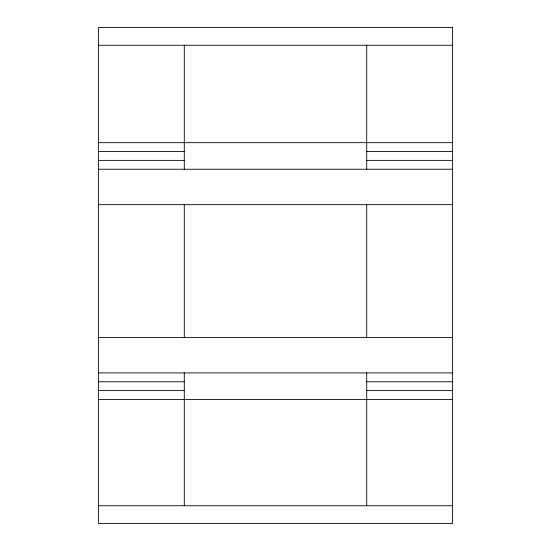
<?xml version="1.0" encoding="UTF-8"?>
<svg xmlns="http://www.w3.org/2000/svg" width="551" height="551" viewBox="0 0 551 551"><rect width="100%" height="100%" fill="white"/><g stroke="black" fill="none" stroke-linecap="round" stroke-linejoin="round"><path stroke-width="0.83" d="M98.395 45.258L452.605 45.258M98.395 142.668L452.605 142.668M98.395 151.525L184.289 151.525M366.711 151.525L452.605 151.525M98.395 160.382L184.289 160.382M366.711 160.382L452.605 160.382M98.395 169.233L452.605 169.233M98.395 204.655L452.605 204.655M98.395 337.488L452.605 337.488M98.395 372.91L452.605 372.91M98.395 381.767L184.289 381.767M366.711 381.767L452.605 381.767M98.395 390.597L184.289 390.597M366.711 390.597L452.605 390.597M98.395 399.475L452.605 399.475M98.395 505.742L452.605 505.742M366.711 45.258L366.711 169.233M366.711 204.655L366.711 337.488M366.711 372.91L366.711 505.742M184.289 45.258L184.289 169.233M184.289 204.655L184.289 337.488M184.289 372.91L184.289 505.742M452.605 27.55L98.395 27.55L98.395 523.45L452.605 523.45L452.605 27.55"/></g></svg>
